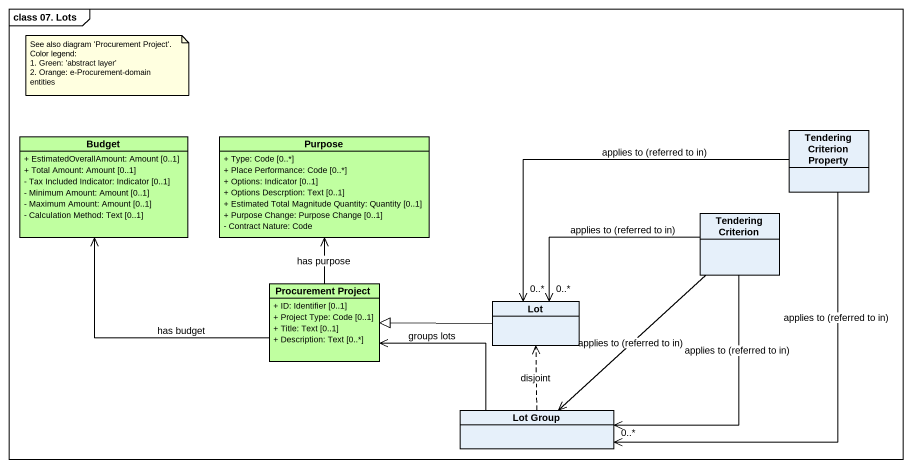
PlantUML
@startuml
mainframe class 07. Lots
hide circle
hide empty members
skinparam classAttributeIconSize 0
class "Tendering Criterion Property" as Tendering_Criterion_Property
class Budget #C0FFA0 {
  + EstimatedOverallAmount: Amount [0..1]
  + Total Amount: Amount [0..1]
  - Tax Included Indicator: Indicator [0..1]
  - Minimum Amount: Amount [0..1]
  - Maximum Amount: Amount [0..1]
  - Calculation Method: Text [0..1]
}
class Purpose #C0FFA0 {
  + Type: Code [0..*]
  + Place Performance: Code [0..*]
  + Options: Indicator [0..1]
  + Options Descrption: Text [0..1]
  + Estimated Total Magnitude Quantity: Quantity [0..1]
  + Purpose Change: Purpose Change [0..1]
  - Contract Nature: Code
}
class "Tendering Criterion" as Tendering_Criterion
class "Procurement Project" as Procurement_Project #C0FFA0 {
  + ID: Identifier [0..1]
  + Project Type: Code [0..1]
  + Title: Text [0..1]
  + Description: Text [0..*]
}
class Lot
class "Lot Group" as Lot_Group
Tendering_Criterion_Property -left-> "0..*" Lot : applies to (referred to in)
Tendering_Criterion_Property --> "0..*" Lot_Group : applies to (referred to in)
Tendering_Criterion -left-> "0..*" Lot : applies to (referred to in)
Tendering_Criterion --> Lot_Group : applies to (referred to in)
Tendering_Criterion --> Lot_Group : applies to (referred to in)
Procurement_Project -up-> Budget : has budget
Procurement_Project -up-> Purpose : has purpose
Lot -left-|> Procurement_Project
Lot_Group -left-> Procurement_Project : groups lots
Lot_Group .up.> Lot : disjoint
note as N1
  See also diagram 'Procurement Project'.
  Color legend:
  1. Green: 'abstract layer'
  2. Orange: e-Procurement-domain entities
end note
@enduml
